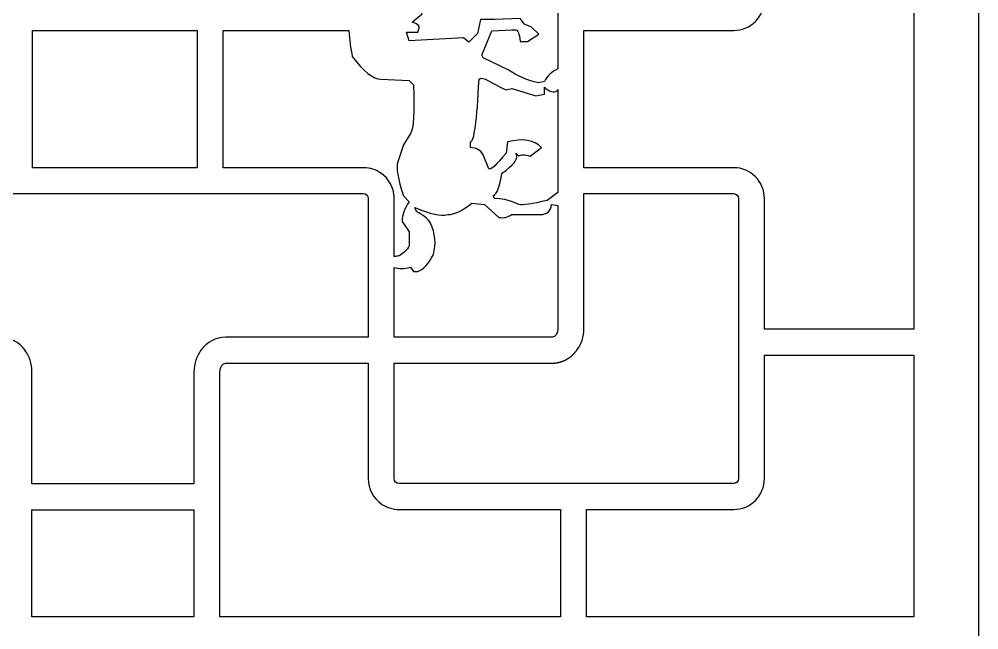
# Model space of a CAD drawing. Header units: centimetres. Extents: x 22.2 to 27, y -9 to 9.
# Drawn here: x 24.347 to 27, y 5.898 to 7.585 of the extents above; entities that cross this region are included whole.
import ezdxf

# ---------------------------------------------------------------- set-up
doc = ezdxf.new("R2010")
doc.units = ezdxf.units.CM
doc.header["$MEASUREMENT"] = 0
doc.layers.add('layer 1', color=7, linetype='Continuous')

msp = doc.modelspace()

# ---------------------------------------------------------------- linework, layer by layer
at = {"layer": 'layer 1', "color": 250}
for points, knots in [([(22.21547, -9.0002), (22.21547, -9.0002), (22.21547, 9.00077), (22.21547, 9.00077), (22.21547, 9.00077), (22.21547, 9.00077), (26.99978, 9.00077), (26.99978, 9.00077), (26.99978, 9.00077), (26.99978, 9.00077), (26.99978, -9.0002), (26.99978, -9.0002), (26.99978, -9.0002), (26.99978, -9.0002), (22.21547, -9.0002), (22.21547, -9.0002)], [0, 0, 0, 0, 0.2, 0.2, 0.2, 0.2, 0.4, 0.4, 0.4, 0.4, 0.6, 0.6, 0.6, 0.6, 1, 1, 1, 1]), ([(26.82037, 7.98777), (26.82037, 7.98777), (26.407, 7.98777), (26.407, 7.98777), (26.407, 7.98777), (26.407, 7.98777), (26.407, 7.63934), (26.407, 7.63934), (26.407, 7.63934), (26.407, 7.59234), (26.36889, 7.55388), (26.32232, 7.55388), (26.32232, 7.55388), (26.32232, 7.55388), (25.90783, 7.55388), (25.90783, 7.55388), (25.90783, 7.55388), (25.90783, 7.55388), (25.90783, 7.17466), (25.90783, 7.17466), (25.90783, 7.17466), (25.90783, 7.17466), (26.32232, 7.17466), (26.32232, 7.17466), (26.32232, 7.17466), (26.36889, 7.17466), (26.407, 7.1362), (26.407, 7.0892), (26.407, 7.0892), (26.407, 7.0892), (26.407, 6.72823), (26.407, 6.72823), (26.407, 6.72823), (26.407, 6.72823), (26.82037, 6.72823), (26.82037, 6.72823), (26.82037, 6.72823), (26.82037, 6.72823), (26.82037, 7.98777), (26.82037, 7.98777)], [0, 0, 0, 0, 0.0909091, 0.0909091, 0.0909091, 0.0909091, 0.1818182, 0.1818182, 0.1818182, 0.1818182, 0.2727273, 0.2727273, 0.2727273, 0.2727273, 0.3636364, 0.3636364, 0.3636364, 0.3636364, 0.4545455, 0.4545455, 0.4545455, 0.4545455, 0.5454545, 0.5454545, 0.5454545, 0.5454545, 0.6363636, 0.6363636, 0.6363636, 0.6363636, 0.7272727, 0.7272727, 0.7272727, 0.7272727, 0.8181818, 0.8181818, 0.8181818, 0.8181818, 1, 1, 1, 1]), ([(25.37928, 7.6125), (25.37928, 7.6125), (25.42098, 7.61601), (25.42098, 7.61601), (25.42098, 7.61601), (25.42098, 7.61601), (25.45634, 7.60804), (25.45634, 7.60804), (25.45634, 7.60804), (25.45634, 7.60804), (25.46046, 7.60019), (25.46046, 7.60019), (25.46046, 7.60019), (25.46046, 7.60019), (25.43294, 7.57641), (25.43294, 7.57641), (25.43294, 7.57641), (25.4485, 7.57139), (25.45506, 7.56625), (25.45261, 7.56097), (25.45261, 7.56097), (25.45261, 7.56097), (25.44837, 7.54889), (25.44837, 7.54889), (25.44837, 7.54889), (25.44837, 7.54889), (25.41712, 7.54889), (25.41712, 7.54889), (25.41712, 7.54889), (25.41712, 7.54889), (25.4251, 7.52548), (25.4251, 7.52548), (25.4251, 7.52548), (25.4251, 7.52548), (25.57464, 7.53346), (25.57464, 7.53346), (25.57464, 7.53346), (25.57464, 7.53346), (25.59007, 7.52137), (25.59007, 7.52137), (25.59007, 7.52137), (25.59007, 7.52137), (25.61386, 7.54516), (25.61386, 7.54516), (25.61386, 7.54516), (25.61386, 7.54516), (25.62171, 7.58438), (25.62171, 7.58438), (25.62171, 7.58438), (25.62171, 7.58438), (25.66131, 7.58438), (25.66131, 7.58438), (25.66131, 7.58438), (25.66131, 7.58438), (25.73203, 7.58676), (25.73203, 7.58676), (25.73203, 7.58676), (25.73203, 7.58676), (25.74374, 7.57094), (25.74374, 7.57094), (25.74374, 7.57094), (25.74374, 7.57094), (25.76341, 7.56336), (25.76341, 7.56336), (25.76341, 7.56336), (25.76341, 7.56336), (25.78296, 7.54343), (25.78296, 7.54343), (25.78296, 7.54343), (25.78296, 7.54343), (25.75171, 7.52375), (25.75171, 7.52375), (25.75171, 7.52375), (25.75171, 7.52375), (25.73203, 7.52375), (25.73203, 7.52375), (25.73203, 7.52375), (25.72934, 7.54484), (25.72535, 7.55539), (25.72008, 7.55539), (25.72008, 7.55539), (25.72008, 7.55539), (25.70838, 7.55539), (25.70838, 7.55539), (25.70838, 7.55539), (25.70838, 7.55539), (25.65334, 7.553), (25.65334, 7.553), (25.65334, 7.553), (25.65334, 7.553), (25.62582, 7.48601), (25.62582, 7.48601), (25.62582, 7.48601), (25.62582, 7.48601), (25.62968, 7.47804), (25.62968, 7.47804), (25.62968, 7.47804), (25.62968, 7.47804), (25.7004, 7.44428), (25.7004, 7.44428), (25.7004, 7.44428), (25.72149, 7.42872), (25.74901, 7.41689), (25.78296, 7.40892), (25.78296, 7.40892), (25.78296, 7.40892), (25.79877, 7.41303), (25.79877, 7.41303), (25.79877, 7.41303), (25.80653, 7.42818), (25.81888, 7.43967), (25.83606, 7.4475), (25.83606, 7.4475), (25.83606, 7.4475), (25.83606, 7.96249), (25.83606, 7.96249), (25.83606, 7.96249), (25.83606, 7.97533), (25.82901, 7.98584), (25.82038, 7.98584), (25.82038, 7.98584), (25.82038, 7.98584), (25.38358, 7.98584), (25.38358, 7.98584), (25.38358, 7.98584), (25.38358, 7.98584), (25.38358, 7.81952), (25.38358, 7.81952), (25.38358, 7.81952), (25.38358, 7.81952), (25.38353, 7.81952), (25.38353, 7.81952), (25.38353, 7.81952), (25.38353, 7.81952), (25.38353, 7.63934), (25.38353, 7.63934), (25.38353, 7.63934), (25.38353, 7.63834), (25.3835, 7.63735), (25.38347, 7.63635), (25.38347, 7.63635), (25.38347, 7.63635), (25.38353, 7.63609), (25.38353, 7.63609), (25.38353, 7.63609), (25.38322, 7.62789), (25.38175, 7.61997), (25.37928, 7.6125)], [0, 0, 0, 0, 0.0263158, 0.0263158, 0.0263158, 0.0263158, 0.0526316, 0.0526316, 0.0526316, 0.0526316, 0.0789474, 0.0789474, 0.0789474, 0.0789474, 0.1052632, 0.1052632, 0.1052632, 0.1052632, 0.1315789, 0.1315789, 0.1315789, 0.1315789, 0.1578947, 0.1578947, 0.1578947, 0.1578947, 0.1842105, 0.1842105, 0.1842105, 0.1842105, 0.2105263, 0.2105263, 0.2105263, 0.2105263, 0.2368421, 0.2368421, 0.2368421, 0.2368421, 0.2631579, 0.2631579, 0.2631579, 0.2631579, 0.2894737, 0.2894737, 0.2894737, 0.2894737, 0.3157895, 0.3157895, 0.3157895, 0.3157895, 0.3421053, 0.3421053, 0.3421053, 0.3421053, 0.3684211, 0.3684211, 0.3684211, 0.3684211, 0.3947368, 0.3947368, 0.3947368, 0.3947368, 0.4210526, 0.4210526, 0.4210526, 0.4210526, 0.4473684, 0.4473684, 0.4473684, 0.4473684, 0.4736842, 0.4736842, 0.4736842, 0.4736842, 0.5, 0.5, 0.5, 0.5, 0.5263158, 0.5263158, 0.5263158, 0.5263158, 0.5526316, 0.5526316, 0.5526316, 0.5526316, 0.5789474, 0.5789474, 0.5789474, 0.5789474, 0.6052632, 0.6052632, 0.6052632, 0.6052632, 0.6315789, 0.6315789, 0.6315789, 0.6315789, 0.6578947, 0.6578947, 0.6578947, 0.6578947, 0.6842105, 0.6842105, 0.6842105, 0.6842105, 0.7105263, 0.7105263, 0.7105263, 0.7105263, 0.7368421, 0.7368421, 0.7368421, 0.7368421, 0.7631579, 0.7631579, 0.7631579, 0.7631579, 0.7894737, 0.7894737, 0.7894737, 0.7894737, 0.8157895, 0.8157895, 0.8157895, 0.8157895, 0.8421053, 0.8421053, 0.8421053, 0.8421053, 0.8684211, 0.8684211, 0.8684211, 0.8684211, 0.8947368, 0.8947368, 0.8947368, 0.8947368, 0.9210526, 0.9210526, 0.9210526, 0.9210526, 0.9473684, 0.9473684, 0.9473684, 0.9473684, 1, 1, 1, 1]), ([(24.383, 7.55388), (24.383, 7.55388), (24.383, 7.17466), (24.383, 7.17466), (24.383, 7.17466), (24.383, 7.17466), (24.83864, 7.17466), (24.83864, 7.17466), (24.83864, 7.17466), (24.83864, 7.17466), (24.83864, 7.55388), (24.83864, 7.55388), (24.83864, 7.55388), (24.83864, 7.55388), (24.383, 7.55388), (24.383, 7.55388)], [0, 0, 0, 0, 0.2, 0.2, 0.2, 0.2, 0.4, 0.4, 0.4, 0.4, 0.6, 0.6, 0.6, 0.6, 1, 1, 1, 1]), ([(25.38353, 6.92968), (25.38788, 6.92938), (25.39244, 6.92982), (25.39719, 6.93102), (25.39719, 6.93102), (25.41057, 6.93887), (25.41982, 6.948), (25.4251, 6.95854), (25.4251, 6.95854), (25.4251, 6.95854), (25.4251, 6.99776), (25.4251, 6.99776), (25.4251, 6.99776), (25.4251, 6.99776), (25.40517, 7.02566), (25.40517, 7.02566), (25.40517, 7.02566), (25.40517, 7.04392), (25.41172, 7.06231), (25.4251, 7.0807), (25.4251, 7.0807), (25.4251, 7.0807), (25.40928, 7.09652), (25.40928, 7.09652), (25.40928, 7.09652), (25.39346, 7.14371), (25.38819, 7.17508), (25.39346, 7.19064), (25.39346, 7.19064), (25.39346, 7.19064), (25.40928, 7.23809), (25.40928, 7.23809), (25.40928, 7.23809), (25.40928, 7.23809), (25.42882, 7.26934), (25.42882, 7.26934), (25.42882, 7.26934), (25.43667, 7.28271), (25.43924, 7.32733), (25.4368, 7.40345), (25.4368, 7.40345), (25.4368, 7.40345), (25.4251, 7.41516), (25.4251, 7.41516), (25.4251, 7.41516), (25.4251, 7.41516), (25.34627, 7.41927), (25.34627, 7.41927), (25.34627, 7.41927), (25.32518, 7.41927), (25.29895, 7.44023), (25.26758, 7.48228), (25.26758, 7.48228), (25.26296, 7.5035), (25.25964, 7.52735), (25.25766, 7.55388), (25.25766, 7.55388), (25.25766, 7.55388), (24.91041, 7.55388), (24.91041, 7.55388), (24.91041, 7.55388), (24.91041, 7.55388), (24.91041, 7.17466), (24.91041, 7.17466), (24.91041, 7.17466), (24.91041, 7.17466), (25.29885, 7.17466), (25.29885, 7.17466), (25.29885, 7.17466), (25.31689, 7.17466), (25.33368, 7.16888), (25.34746, 7.15906), (25.34746, 7.15906), (25.34746, 7.15906), (25.34749, 7.15909), (25.34749, 7.15909), (25.34749, 7.15909), (25.36846, 7.14417), (25.3825, 7.11992), (25.38353, 7.09245), (25.38353, 7.09245), (25.38353, 7.09245), (25.38347, 7.09219), (25.38347, 7.09219), (25.38347, 7.09219), (25.3835, 7.09119), (25.38353, 7.0902), (25.38353, 7.0892), (25.38353, 7.0892), (25.38353, 7.0892), (25.38353, 6.92968), (25.38353, 6.92968)], [0, 0, 0, 0, 0.0416667, 0.0416667, 0.0416667, 0.0416667, 0.0833333, 0.0833333, 0.0833333, 0.0833333, 0.125, 0.125, 0.125, 0.125, 0.1666667, 0.1666667, 0.1666667, 0.1666667, 0.2083333, 0.2083333, 0.2083333, 0.2083333, 0.25, 0.25, 0.25, 0.25, 0.2916667, 0.2916667, 0.2916667, 0.2916667, 0.3333333, 0.3333333, 0.3333333, 0.3333333, 0.375, 0.375, 0.375, 0.375, 0.4166667, 0.4166667, 0.4166667, 0.4166667, 0.4583333, 0.4583333, 0.4583333, 0.4583333, 0.5, 0.5, 0.5, 0.5, 0.5416667, 0.5416667, 0.5416667, 0.5416667, 0.5833333, 0.5833333, 0.5833333, 0.5833333, 0.625, 0.625, 0.625, 0.625, 0.6666667, 0.6666667, 0.6666667, 0.6666667, 0.7083333, 0.7083333, 0.7083333, 0.7083333, 0.75, 0.75, 0.75, 0.75, 0.7916667, 0.7916667, 0.7916667, 0.7916667, 0.8333333, 0.8333333, 0.8333333, 0.8333333, 0.875, 0.875, 0.875, 0.875, 0.9166667, 0.9166667, 0.9166667, 0.9166667, 1, 1, 1, 1]), ([(25.83606, 7.39027), (25.83453, 7.38796), (25.83265, 7.38636), (25.83041, 7.38552), (25.83041, 7.38552), (25.82023, 7.38167), (25.80932, 7.38667), (25.79877, 7.39722), (25.79877, 7.39722), (25.79877, 7.39722), (25.79877, 7.37767), (25.79877, 7.37767), (25.79877, 7.37767), (25.79877, 7.37767), (25.77537, 7.37356), (25.77537, 7.37356), (25.77537, 7.37356), (25.77537, 7.37356), (25.70838, 7.39349), (25.70838, 7.39349), (25.70838, 7.39349), (25.70838, 7.39349), (25.69256, 7.38937), (25.69256, 7.38937), (25.69256, 7.38937), (25.65308, 7.40763), (25.62827, 7.42956), (25.61798, 7.41927), (25.61798, 7.41927), (25.61271, 7.3038), (25.60473, 7.24606), (25.59419, 7.24606), (25.59419, 7.24606), (25.59419, 7.24606), (25.59419, 7.23025), (25.59419, 7.23025), (25.59419, 7.23025), (25.61001, 7.23025), (25.62184, 7.22369), (25.62968, 7.21057), (25.62968, 7.21057), (25.62968, 7.21057), (25.6455, 7.1711), (25.6455, 7.1711), (25.6455, 7.1711), (25.65077, 7.16853), (25.66646, 7.18293), (25.69256, 7.21443), (25.69256, 7.21443), (25.69256, 7.21443), (25.69667, 7.24606), (25.69667, 7.24606), (25.69667, 7.24606), (25.73859, 7.25661), (25.76997, 7.25134), (25.79093, 7.23025), (25.79093, 7.23025), (25.79093, 7.23025), (25.75955, 7.20646), (25.75955, 7.20646), (25.75955, 7.20646), (25.74374, 7.21173), (25.73319, 7.21173), (25.72792, 7.20646), (25.72792, 7.20646), (25.72792, 7.20646), (25.72008, 7.21443), (25.72008, 7.21443), (25.72008, 7.21443), (25.72805, 7.20389), (25.71892, 7.18807), (25.69256, 7.16724), (25.69256, 7.16724), (25.69256, 7.16724), (25.68086, 7.1594), (25.68086, 7.1594), (25.68086, 7.1594), (25.67558, 7.12275), (25.66761, 7.10179), (25.65707, 7.09652), (25.65707, 7.09652), (25.65707, 7.09652), (25.66131, 7.08854), (25.66131, 7.08854), (25.66131, 7.08854), (25.67687, 7.09112), (25.69912, 7.08584), (25.72792, 7.07273), (25.72792, 7.07273), (25.73846, 7.07016), (25.7647, 7.07414), (25.80675, 7.08443), (25.80675, 7.08443), (25.80675, 7.08443), (25.83606, 7.10628), (25.83606, 7.10628), (25.83606, 7.10628), (25.83606, 7.10628), (25.83606, 7.39027), (25.83606, 7.39027)], [0, 0, 0, 0, 0.0384615, 0.0384615, 0.0384615, 0.0384615, 0.0769231, 0.0769231, 0.0769231, 0.0769231, 0.1153846, 0.1153846, 0.1153846, 0.1153846, 0.1538462, 0.1538462, 0.1538462, 0.1538462, 0.1923077, 0.1923077, 0.1923077, 0.1923077, 0.2307692, 0.2307692, 0.2307692, 0.2307692, 0.2692308, 0.2692308, 0.2692308, 0.2692308, 0.3076923, 0.3076923, 0.3076923, 0.3076923, 0.3461538, 0.3461538, 0.3461538, 0.3461538, 0.3846154, 0.3846154, 0.3846154, 0.3846154, 0.4230769, 0.4230769, 0.4230769, 0.4230769, 0.4615385, 0.4615385, 0.4615385, 0.4615385, 0.5, 0.5, 0.5, 0.5, 0.5384615, 0.5384615, 0.5384615, 0.5384615, 0.5769231, 0.5769231, 0.5769231, 0.5769231, 0.6153846, 0.6153846, 0.6153846, 0.6153846, 0.6538462, 0.6538462, 0.6538462, 0.6538462, 0.6923077, 0.6923077, 0.6923077, 0.6923077, 0.7307692, 0.7307692, 0.7307692, 0.7307692, 0.7692308, 0.7692308, 0.7692308, 0.7692308, 0.8076923, 0.8076923, 0.8076923, 0.8076923, 0.8461538, 0.8461538, 0.8461538, 0.8461538, 0.8846154, 0.8846154, 0.8846154, 0.8846154, 0.9230769, 0.9230769, 0.9230769, 0.9230769, 1, 1, 1, 1]), ([(24.82986, 6.30156), (24.82986, 6.30156), (24.82986, 6.61086), (24.82986, 6.61086), (24.82986, 6.61086), (24.82986, 6.63331), (24.83712, 6.65401), (24.8492, 6.67033), (24.8492, 6.67033), (24.8492, 6.67033), (24.84909, 6.67047), (24.84909, 6.67047), (24.84909, 6.67047), (24.86515, 6.69225), (24.8898, 6.70626), (24.91731, 6.70626), (24.91731, 6.70626), (24.91731, 6.70626), (25.21077, 6.70626), (25.21077, 6.70626), (25.21077, 6.70626), (25.21077, 6.70626), (25.21077, 6.70645), (25.21077, 6.70645), (25.21077, 6.70645), (25.21077, 6.70645), (25.31139, 6.70645), (25.31139, 6.70645), (25.31139, 6.70645), (25.31139, 6.70645), (25.31139, 7.0892), (25.31139, 7.0892), (25.31139, 7.0892), (25.31139, 7.0902), (25.31141, 7.0912), (25.31145, 7.09219), (25.31145, 7.09219), (25.31015, 7.09829), (25.30497, 7.1029), (25.29885, 7.1029), (25.29885, 7.1029), (25.29885, 7.1029), (23.88999, 7.1029), (23.88999, 7.1029), (23.88999, 7.1029), (23.88395, 7.1029), (23.87883, 7.09843), (23.87745, 7.09245), (23.87745, 7.09245), (23.87745, 7.09245), (23.87745, 7.09245), (23.87745, 7.09245), (23.87745, 7.09245), (23.87745, 7.09245), (23.87744, 7.09244), (23.87744, 7.09244), (23.87744, 7.09244), (23.87744, 7.09244), (23.87742, 7.09235), (23.87742, 7.09235), (23.87742, 7.09235), (23.87742, 7.09235), (23.87741, 7.0923), (23.87741, 7.0923), (23.87741, 7.0923), (23.87741, 7.0923), (23.87741, 7.09228), (23.87741, 7.09228), (23.87741, 7.09228), (23.87741, 7.09228), (23.8774, 7.09225), (23.8774, 7.09225), (23.8774, 7.09225), (23.8774, 7.09225), (23.87734, 7.09195), (23.87734, 7.09195), (23.87734, 7.09195), (23.87734, 7.09195), (23.87734, 7.09195), (23.87734, 7.09195), (23.87734, 7.09195), (23.87734, 7.09195), (23.87729, 7.09166), (23.87729, 7.09166), (23.87729, 7.09166), (23.87729, 7.09166), (23.87728, 7.09162), (23.87728, 7.09162), (23.87728, 7.09162), (23.87728, 7.09162), (23.87728, 7.09161), (23.87728, 7.09161), (23.87728, 7.09161), (23.87728, 7.09161), (23.87723, 7.0913), (23.87723, 7.0913), (23.87723, 7.0913), (23.87723, 7.0913), (23.87722, 7.09128), (23.87722, 7.09128), (23.87722, 7.09128), (23.87722, 7.09128), (23.87722, 7.09125), (23.87722, 7.09125), (23.87722, 7.09125), (23.87722, 7.09125), (23.87721, 7.0912), (23.87721, 7.0912), (23.87721, 7.0912), (23.87714, 7.09067), (23.87709, 7.09012), (23.87708, 7.08956), (23.87708, 7.08956), (23.87708, 7.08956), (23.87708, 7.08955), (23.87708, 7.08955), (23.87708, 7.08955), (23.87708, 7.08955), (23.87708, 7.0892), (23.87708, 7.0892), (23.87708, 7.0892), (23.87708, 7.0892), (23.87708, 6.87488), (23.87708, 6.87488), (23.87708, 6.87488), (23.87708, 6.87488), (23.87751, 6.87488), (23.87751, 6.87488), (23.87751, 6.87488), (23.87751, 6.87488), (23.87751, 6.70645), (23.87751, 6.70645), (23.87751, 6.70645), (23.87751, 6.70645), (24.00104, 6.70645), (24.00104, 6.70645), (24.00104, 6.70645), (24.00104, 6.70645), (24.00104, 6.70626), (24.00104, 6.70626), (24.00104, 6.70626), (24.00104, 6.70626), (24.2945, 6.70626), (24.2945, 6.70626), (24.2945, 6.70626), (24.322, 6.70626), (24.34665, 6.69225), (24.36271, 6.67047), (24.36271, 6.67047), (24.36271, 6.67047), (24.36261, 6.67033), (24.36261, 6.67033), (24.36261, 6.67033), (24.37469, 6.65401), (24.38194, 6.63331), (24.38194, 6.61086), (24.38194, 6.61086), (24.38194, 6.61086), (24.38194, 6.30156), (24.38194, 6.30156), (24.38194, 6.30156), (24.38194, 6.30156), (24.82986, 6.30156), (24.82986, 6.30156)], [0, 0, 0, 0, 0.0238095, 0.0238095, 0.0238095, 0.0238095, 0.047619, 0.047619, 0.047619, 0.047619, 0.0714286, 0.0714286, 0.0714286, 0.0714286, 0.0952381, 0.0952381, 0.0952381, 0.0952381, 0.1190476, 0.1190476, 0.1190476, 0.1190476, 0.1428571, 0.1428571, 0.1428571, 0.1428571, 0.1666667, 0.1666667, 0.1666667, 0.1666667, 0.1904762, 0.1904762, 0.1904762, 0.1904762, 0.2142857, 0.2142857, 0.2142857, 0.2142857, 0.2380952, 0.2380952, 0.2380952, 0.2380952, 0.2619048, 0.2619048, 0.2619048, 0.2619048, 0.2857143, 0.2857143, 0.2857143, 0.2857143, 0.3095238, 0.3095238, 0.3095238, 0.3095238, 0.3333333, 0.3333333, 0.3333333, 0.3333333, 0.3571429, 0.3571429, 0.3571429, 0.3571429, 0.3809524, 0.3809524, 0.3809524, 0.3809524, 0.4047619, 0.4047619, 0.4047619, 0.4047619, 0.4285714, 0.4285714, 0.4285714, 0.4285714, 0.452381, 0.452381, 0.452381, 0.452381, 0.4761905, 0.4761905, 0.4761905, 0.4761905, 0.5, 0.5, 0.5, 0.5, 0.5238095, 0.5238095, 0.5238095, 0.5238095, 0.547619, 0.547619, 0.547619, 0.547619, 0.5714286, 0.5714286, 0.5714286, 0.5714286, 0.5952381, 0.5952381, 0.5952381, 0.5952381, 0.6190476, 0.6190476, 0.6190476, 0.6190476, 0.6428571, 0.6428571, 0.6428571, 0.6428571, 0.6666667, 0.6666667, 0.6666667, 0.6666667, 0.6904762, 0.6904762, 0.6904762, 0.6904762, 0.7142857, 0.7142857, 0.7142857, 0.7142857, 0.7380952, 0.7380952, 0.7380952, 0.7380952, 0.7619048, 0.7619048, 0.7619048, 0.7619048, 0.7857143, 0.7857143, 0.7857143, 0.7857143, 0.8095238, 0.8095238, 0.8095238, 0.8095238, 0.8333333, 0.8333333, 0.8333333, 0.8333333, 0.8571429, 0.8571429, 0.8571429, 0.8571429, 0.8809524, 0.8809524, 0.8809524, 0.8809524, 0.9047619, 0.9047619, 0.9047619, 0.9047619, 0.9285714, 0.9285714, 0.9285714, 0.9285714, 0.952381, 0.952381, 0.952381, 0.952381, 1, 1, 1, 1]), ([(25.38358, 6.63421), (25.38358, 6.63421), (25.38358, 6.3158), (25.38358, 6.3158), (25.38358, 6.3158), (25.38358, 6.30828), (25.3894, 6.30211), (25.39649, 6.30211), (25.39649, 6.30211), (25.39649, 6.30211), (26.32232, 6.30211), (26.32232, 6.30211), (26.32232, 6.30211), (26.32941, 6.30211), (26.33523, 6.30827), (26.33523, 6.3158), (26.33523, 6.3158), (26.33523, 6.3158), (26.33523, 7.0892), (26.33523, 7.0892), (26.33523, 7.0892), (26.33523, 7.09673), (26.32942, 7.1029), (26.32232, 7.1029), (26.32232, 7.1029), (26.32232, 7.1029), (25.90783, 7.1029), (25.90783, 7.1029), (25.90783, 7.1029), (25.90783, 7.1029), (25.90783, 6.7298), (25.90783, 6.7298), (25.90783, 6.7298), (25.90783, 6.70742), (25.90061, 6.68677), (25.88859, 6.67047), (25.88859, 6.67047), (25.88859, 6.67047), (25.88859, 6.67047), (25.88859, 6.67047), (25.88859, 6.67047), (25.88859, 6.67047), (25.88839, 6.67021), (25.88839, 6.67021), (25.88839, 6.67021), (25.88799, 6.66965), (25.88757, 6.66911), (25.88715, 6.66857), (25.88715, 6.66857), (25.88715, 6.66857), (25.88699, 6.66836), (25.88699, 6.66836), (25.88699, 6.66836), (25.8865, 6.66773), (25.886, 6.6671), (25.88549, 6.66649), (25.88549, 6.66649), (25.88549, 6.66649), (25.88548, 6.66648), (25.88548, 6.66648), (25.88548, 6.66648), (25.88334, 6.66388), (25.88108, 6.66141), (25.87869, 6.65908), (25.87869, 6.65908), (25.87869, 6.65908), (25.87868, 6.65907), (25.87868, 6.65907), (25.87868, 6.65907), (25.87814, 6.65854), (25.87759, 6.65802), (25.87704, 6.65751), (25.87704, 6.65751), (25.87704, 6.65751), (25.87656, 6.65707), (25.87656, 6.65707), (25.87656, 6.65707), (25.87617, 6.65671), (25.87578, 6.65636), (25.87538, 6.65601), (25.87538, 6.65601), (25.87538, 6.65601), (25.87474, 6.65544), (25.87474, 6.65544), (25.87474, 6.65544), (25.87442, 6.65517), (25.8741, 6.65489), (25.87378, 6.65462), (25.87378, 6.65462), (25.87351, 6.6544), (25.87324, 6.65417), (25.87298, 6.65395), (25.87298, 6.65395), (25.87274, 6.65376), (25.87251, 6.65357), (25.87228, 6.65338), (25.87228, 6.65338), (25.8719, 6.65308), (25.87153, 6.65278), (25.87115, 6.65249), (25.87115, 6.65249), (25.87092, 6.65231), (25.8707, 6.65214), (25.87047, 6.65196), (25.87047, 6.65196), (25.87047, 6.65196), (25.86979, 6.65145), (25.86979, 6.65145), (25.86979, 6.65145), (25.86939, 6.65115), (25.86898, 6.65085), (25.86857, 6.65055), (25.86857, 6.65055), (25.86857, 6.65055), (25.8679, 6.65007), (25.8679, 6.65007), (25.8679, 6.65007), (25.8679, 6.65007), (25.86723, 6.6496), (25.86723, 6.6496), (25.86723, 6.6496), (25.86683, 6.64932), (25.86643, 6.64905), (25.86603, 6.64878), (25.86603, 6.64878), (25.86579, 6.64862), (25.86554, 6.64845), (25.86529, 6.64829), (25.86529, 6.64829), (25.86488, 6.64802), (25.86448, 6.64776), (25.86407, 6.6475), (25.86407, 6.6475), (25.86407, 6.6475), (25.86343, 6.64711), (25.86343, 6.64711), (25.86343, 6.64711), (25.86311, 6.6469), (25.86278, 6.6467), (25.86245, 6.6465), (25.86245, 6.6465), (25.86214, 6.64632), (25.86183, 6.64613), (25.86152, 6.64595), (25.86152, 6.64595), (25.86116, 6.64574), (25.86079, 6.64553), (25.86043, 6.64532), (25.86043, 6.64532), (25.86043, 6.64532), (25.85993, 6.64505), (25.85993, 6.64505), (25.85993, 6.64505), (25.85944, 6.64477), (25.85895, 6.64451), (25.85845, 6.64424), (25.85845, 6.64424), (25.85845, 6.64424), (25.85793, 6.64397), (25.85793, 6.64397), (25.85793, 6.64397), (25.85745, 6.64372), (25.85698, 6.64348), (25.8565, 6.64324), (25.8565, 6.64324), (25.85628, 6.64313), (25.85606, 6.64302), (25.85585, 6.64292), (25.85585, 6.64292), (25.85549, 6.64275), (25.85514, 6.64258), (25.85478, 6.64241), (25.85478, 6.64241), (25.85449, 6.64227), (25.8542, 6.64214), (25.85391, 6.642), (25.85391, 6.642), (25.85351, 6.64182), (25.85312, 6.64165), (25.85272, 6.64147), (25.85272, 6.64147), (25.85272, 6.64147), (25.8522, 6.64125), (25.8522, 6.64125), (25.8522, 6.64125), (25.85168, 6.64103), (25.85117, 6.64081), (25.85065, 6.6406), (25.85065, 6.6406), (25.85065, 6.6406), (25.85013, 6.64039), (25.85013, 6.64039), (25.85013, 6.64039), (25.84959, 6.64018), (25.84905, 6.63997), (25.8485, 6.63977), (25.8485, 6.63977), (25.8485, 6.63977), (25.84807, 6.63961), (25.84807, 6.63961), (25.84807, 6.63961), (25.84759, 6.63944), (25.84712, 6.63927), (25.84664, 6.6391), (25.84664, 6.6391), (25.84664, 6.6391), (25.84598, 6.63888), (25.84598, 6.63888), (25.84598, 6.63888), (25.84549, 6.63871), (25.845, 6.63855), (25.8445, 6.6384), (25.8445, 6.6384), (25.8445, 6.6384), (25.84411, 6.63827), (25.84411, 6.63827), (25.84411, 6.63827), (25.84354, 6.6381), (25.84297, 6.63793), (25.84239, 6.63777), (25.84239, 6.63777), (25.84239, 6.63777), (25.84195, 6.63764), (25.84195, 6.63764), (25.84195, 6.63764), (25.84136, 6.63747), (25.84077, 6.63732), (25.84017, 6.63716), (25.84017, 6.63716), (25.84017, 6.63716), (25.83984, 6.63708), (25.83984, 6.63708), (25.83984, 6.63708), (25.83928, 6.63694), (25.83871, 6.63681), (25.83815, 6.63668), (25.83815, 6.63668), (25.83815, 6.63668), (25.83772, 6.63658), (25.83772, 6.63658), (25.83772, 6.63658), (25.83717, 6.63646), (25.83663, 6.63635), (25.83608, 6.63624), (25.83608, 6.63624), (25.83608, 6.63624), (25.83567, 6.63616), (25.83567, 6.63616), (25.83567, 6.63616), (25.83507, 6.63604), (25.83447, 6.63593), (25.83387, 6.63583), (25.83387, 6.63583), (25.83387, 6.63583), (25.83346, 6.63576), (25.83346, 6.63576), (25.83346, 6.63576), (25.83283, 6.63566), (25.8322, 6.63556), (25.83157, 6.63547), (25.83157, 6.63547), (25.83157, 6.63547), (25.83132, 6.63544), (25.83132, 6.63544), (25.83132, 6.63544), (25.83066, 6.63535), (25.82999, 6.63526), (25.82933, 6.63519), (25.82933, 6.63519), (25.82933, 6.63519), (25.82929, 6.63518), (25.82929, 6.63518), (25.82929, 6.63518), (25.82929, 6.63518), (25.82929, 6.63518), (25.82929, 6.63518), (25.82929, 6.63518), (25.82929, 6.63518), (25.82922, 6.63518), (25.82922, 6.63518), (25.82922, 6.63518), (25.82859, 6.63511), (25.82795, 6.63505), (25.82732, 6.63499), (25.82732, 6.63499), (25.82732, 6.63499), (25.82694, 6.63496), (25.82694, 6.63496), (25.82694, 6.63496), (25.82632, 6.63491), (25.82569, 6.63486), (25.82506, 6.63483), (25.82506, 6.63483), (25.82506, 6.63483), (25.82466, 6.6348), (25.82466, 6.6348), (25.82466, 6.6348), (25.82402, 6.63477), (25.82338, 6.63474), (25.82273, 6.63472), (25.82273, 6.63472), (25.82273, 6.63472), (25.82243, 6.63472), (25.82243, 6.63472), (25.82243, 6.63472), (25.82175, 6.6347), (25.82107, 6.63469), (25.82038, 6.63469), (25.82038, 6.63469), (25.82038, 6.63469), (25.40193, 6.63469), (25.40193, 6.63469), (25.40193, 6.63469), (25.40193, 6.63469), (25.40193, 6.63421), (25.40193, 6.63421), (25.40193, 6.63421), (25.40193, 6.63421), (25.38358, 6.63421), (25.38358, 6.63421)], [0, 0, 0, 0, 0.0123457, 0.0123457, 0.0123457, 0.0123457, 0.0246914, 0.0246914, 0.0246914, 0.0246914, 0.037037, 0.037037, 0.037037, 0.037037, 0.0493827, 0.0493827, 0.0493827, 0.0493827, 0.0617284, 0.0617284, 0.0617284, 0.0617284, 0.0740741, 0.0740741, 0.0740741, 0.0740741, 0.0864198, 0.0864198, 0.0864198, 0.0864198, 0.0987654, 0.0987654, 0.0987654, 0.0987654, 0.1111111, 0.1111111, 0.1111111, 0.1111111, 0.1234568, 0.1234568, 0.1234568, 0.1234568, 0.1358025, 0.1358025, 0.1358025, 0.1358025, 0.1481481, 0.1481481, 0.1481481, 0.1481481, 0.1604938, 0.1604938, 0.1604938, 0.1604938, 0.1728395, 0.1728395, 0.1728395, 0.1728395, 0.1851852, 0.1851852, 0.1851852, 0.1851852, 0.1975309, 0.1975309, 0.1975309, 0.1975309, 0.2098765, 0.2098765, 0.2098765, 0.2098765, 0.2222222, 0.2222222, 0.2222222, 0.2222222, 0.2345679, 0.2345679, 0.2345679, 0.2345679, 0.2469136, 0.2469136, 0.2469136, 0.2469136, 0.2592593, 0.2592593, 0.2592593, 0.2592593, 0.2716049, 0.2716049, 0.2716049, 0.2716049, 0.2839506, 0.2839506, 0.2839506, 0.2839506, 0.2962963, 0.2962963, 0.2962963, 0.2962963, 0.308642, 0.308642, 0.308642, 0.308642, 0.3209877, 0.3209877, 0.3209877, 0.3209877, 0.3333333, 0.3333333, 0.3333333, 0.3333333, 0.345679, 0.345679, 0.345679, 0.345679, 0.3580247, 0.3580247, 0.3580247, 0.3580247, 0.3703704, 0.3703704, 0.3703704, 0.3703704, 0.382716, 0.382716, 0.382716, 0.382716, 0.3950617, 0.3950617, 0.3950617, 0.3950617, 0.4074074, 0.4074074, 0.4074074, 0.4074074, 0.4197531, 0.4197531, 0.4197531, 0.4197531, 0.4320988, 0.4320988, 0.4320988, 0.4320988, 0.4444444, 0.4444444, 0.4444444, 0.4444444, 0.4567901, 0.4567901, 0.4567901, 0.4567901, 0.4691358, 0.4691358, 0.4691358, 0.4691358, 0.4814815, 0.4814815, 0.4814815, 0.4814815, 0.4938272, 0.4938272, 0.4938272, 0.4938272, 0.5061728, 0.5061728, 0.5061728, 0.5061728, 0.5185185, 0.5185185, 0.5185185, 0.5185185, 0.5308642, 0.5308642, 0.5308642, 0.5308642, 0.5432099, 0.5432099, 0.5432099, 0.5432099, 0.5555556, 0.5555556, 0.5555556, 0.5555556, 0.5679012, 0.5679012, 0.5679012, 0.5679012, 0.5802469, 0.5802469, 0.5802469, 0.5802469, 0.5925926, 0.5925926, 0.5925926, 0.5925926, 0.6049383, 0.6049383, 0.6049383, 0.6049383, 0.617284, 0.617284, 0.617284, 0.617284, 0.6296296, 0.6296296, 0.6296296, 0.6296296, 0.6419753, 0.6419753, 0.6419753, 0.6419753, 0.654321, 0.654321, 0.654321, 0.654321, 0.6666667, 0.6666667, 0.6666667, 0.6666667, 0.6790123, 0.6790123, 0.6790123, 0.6790123, 0.691358, 0.691358, 0.691358, 0.691358, 0.7037037, 0.7037037, 0.7037037, 0.7037037, 0.7160494, 0.7160494, 0.7160494, 0.7160494, 0.7283951, 0.7283951, 0.7283951, 0.7283951, 0.7407407, 0.7407407, 0.7407407, 0.7407407, 0.7530864, 0.7530864, 0.7530864, 0.7530864, 0.7654321, 0.7654321, 0.7654321, 0.7654321, 0.7777778, 0.7777778, 0.7777778, 0.7777778, 0.7901235, 0.7901235, 0.7901235, 0.7901235, 0.8024691, 0.8024691, 0.8024691, 0.8024691, 0.8148148, 0.8148148, 0.8148148, 0.8148148, 0.8271605, 0.8271605, 0.8271605, 0.8271605, 0.8395062, 0.8395062, 0.8395062, 0.8395062, 0.8518519, 0.8518519, 0.8518519, 0.8518519, 0.8641975, 0.8641975, 0.8641975, 0.8641975, 0.8765432, 0.8765432, 0.8765432, 0.8765432, 0.8888889, 0.8888889, 0.8888889, 0.8888889, 0.9012346, 0.9012346, 0.9012346, 0.9012346, 0.9135802, 0.9135802, 0.9135802, 0.9135802, 0.9259259, 0.9259259, 0.9259259, 0.9259259, 0.9382716, 0.9382716, 0.9382716, 0.9382716, 0.9506173, 0.9506173, 0.9506173, 0.9506173, 0.962963, 0.962963, 0.962963, 0.962963, 0.9753086, 0.9753086, 0.9753086, 0.9753086, 1, 1, 1, 1]), ([(25.83606, 7.07038), (25.83606, 7.07038), (25.8187, 7.07273), (25.8187, 7.07273), (25.8187, 7.07273), (25.816, 7.05434), (25.80546, 7.04521), (25.78707, 7.04521), (25.78707, 7.04521), (25.78707, 7.04521), (25.70838, 7.04521), (25.70838, 7.04521), (25.70838, 7.04521), (25.69783, 7.0375), (25.686, 7.03479), (25.67301, 7.03737), (25.67301, 7.03737), (25.67301, 7.03737), (25.63341, 7.07273), (25.63341, 7.07273), (25.63341, 7.07273), (25.63341, 7.07273), (25.59805, 7.07646), (25.59805, 7.07646), (25.59805, 7.07646), (25.57182, 7.05563), (25.5497, 7.04521), (25.53131, 7.04521), (25.53131, 7.04521), (25.51292, 7.03994), (25.4827, 7.0465), (25.44053, 7.06475), (25.44053, 7.06475), (25.44053, 7.06475), (25.44464, 7.05318), (25.44464, 7.05318), (25.44464, 7.05318), (25.46303, 7.04508), (25.47602, 7.03454), (25.48386, 7.02155), (25.48386, 7.02155), (25.49711, 6.99262), (25.49981, 6.96368), (25.4917, 6.93488), (25.4917, 6.93488), (25.47872, 6.90878), (25.46419, 6.89309), (25.44837, 6.88782), (25.44837, 6.88782), (25.44837, 6.88782), (25.4368, 6.88782), (25.4368, 6.88782), (25.4368, 6.88782), (25.4368, 6.88782), (25.42882, 6.89939), (25.42882, 6.89939), (25.42882, 6.89939), (25.41091, 6.89539), (25.39583, 6.89537), (25.38358, 6.89934), (25.38358, 6.89934), (25.38358, 6.89934), (25.38358, 6.70645), (25.38358, 6.70645), (25.38358, 6.70645), (25.38358, 6.70645), (25.82038, 6.70645), (25.82038, 6.70645), (25.82038, 6.70645), (25.829, 6.70645), (25.83606, 6.71696), (25.83606, 6.7298), (25.83606, 6.7298), (25.83606, 6.7298), (25.83606, 7.07038), (25.83606, 7.07038)], [0, 0, 0, 0, 0.05, 0.05, 0.05, 0.05, 0.1, 0.1, 0.1, 0.1, 0.15, 0.15, 0.15, 0.15, 0.2, 0.2, 0.2, 0.2, 0.25, 0.25, 0.25, 0.25, 0.3, 0.3, 0.3, 0.3, 0.35, 0.35, 0.35, 0.35, 0.4, 0.4, 0.4, 0.4, 0.45, 0.45, 0.45, 0.45, 0.5, 0.5, 0.5, 0.5, 0.55, 0.55, 0.55, 0.55, 0.6, 0.6, 0.6, 0.6, 0.65, 0.65, 0.65, 0.65, 0.7, 0.7, 0.7, 0.7, 0.75, 0.75, 0.75, 0.75, 0.8, 0.8, 0.8, 0.8, 0.85, 0.85, 0.85, 0.85, 0.9, 0.9, 0.9, 0.9, 1, 1, 1, 1]), ([(25.84306, 5.93383), (25.84306, 5.93383), (25.84306, 6.23034), (25.84306, 6.23034), (25.84306, 6.23034), (25.84306, 6.23034), (25.39649, 6.23034), (25.39649, 6.23034), (25.39649, 6.23034), (25.37836, 6.23034), (25.36152, 6.23617), (25.3477, 6.24606), (25.3477, 6.24606), (25.3477, 6.24606), (25.34749, 6.24591), (25.34749, 6.24591), (25.34749, 6.24591), (25.3257, 6.26142), (25.31139, 6.287), (25.31139, 6.3158), (25.31139, 6.3158), (25.31139, 6.3158), (25.31139, 6.63421), (25.31139, 6.63421), (25.31139, 6.63421), (25.31139, 6.63421), (24.91731, 6.63421), (24.91731, 6.63421), (24.91731, 6.63421), (24.90868, 6.63421), (24.90163, 6.62369), (24.90163, 6.61086), (24.90163, 6.61086), (24.90163, 6.61086), (24.90163, 5.93383), (24.90163, 5.93383), (24.90163, 5.93383), (24.90163, 5.93383), (25.84306, 5.93383), (25.84306, 5.93383)], [0, 0, 0, 0, 0.0909091, 0.0909091, 0.0909091, 0.0909091, 0.1818182, 0.1818182, 0.1818182, 0.1818182, 0.2727273, 0.2727273, 0.2727273, 0.2727273, 0.3636364, 0.3636364, 0.3636364, 0.3636364, 0.4545455, 0.4545455, 0.4545455, 0.4545455, 0.5454545, 0.5454545, 0.5454545, 0.5454545, 0.6363636, 0.6363636, 0.6363636, 0.6363636, 0.7272727, 0.7272727, 0.7272727, 0.7272727, 0.8181818, 0.8181818, 0.8181818, 0.8181818, 1, 1, 1, 1]), ([(26.82037, 6.65647), (26.82037, 6.65647), (26.407, 6.65647), (26.407, 6.65647), (26.407, 6.65647), (26.407, 6.65647), (26.407, 6.3158), (26.407, 6.3158), (26.407, 6.3158), (26.407, 6.26881), (26.36889, 6.23034), (26.32232, 6.23034), (26.32232, 6.23034), (26.32232, 6.23034), (25.91483, 6.23034), (25.91483, 6.23034), (25.91483, 6.23034), (25.91483, 6.23034), (25.91483, 5.93383), (25.91483, 5.93383), (25.91483, 5.93383), (25.91483, 5.93383), (26.82037, 5.93383), (26.82037, 5.93383), (26.82037, 5.93383), (26.82037, 5.93383), (26.82037, 6.65647), (26.82037, 6.65647)], [0, 0, 0, 0, 0.125, 0.125, 0.125, 0.125, 0.25, 0.25, 0.25, 0.25, 0.375, 0.375, 0.375, 0.375, 0.5, 0.5, 0.5, 0.5, 0.625, 0.625, 0.625, 0.625, 0.75, 0.75, 0.75, 0.75, 1, 1, 1, 1]), ([(24.82986, 5.93383), (24.82986, 5.93383), (24.82986, 6.22979), (24.82986, 6.22979), (24.82986, 6.22979), (24.82986, 6.22979), (24.38194, 6.22979), (24.38194, 6.22979), (24.38194, 6.22979), (24.38194, 6.22979), (24.38194, 5.93383), (24.38194, 5.93383), (24.38194, 5.93383), (24.38194, 5.93383), (24.82986, 5.93383), (24.82986, 5.93383)], [0, 0, 0, 0, 0.2, 0.2, 0.2, 0.2, 0.4, 0.4, 0.4, 0.4, 0.6, 0.6, 0.6, 0.6, 1, 1, 1, 1])]:
    msp.add_open_spline(points, degree=3, knots=knots, dxfattribs=at)

doc.saveas('drawing.dxf')
